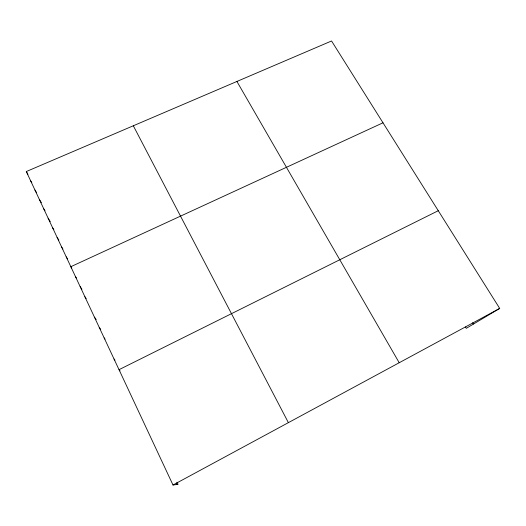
<?xml version="1.0" encoding="UTF-8"?>
<svg xmlns="http://www.w3.org/2000/svg" width="526" height="526" viewBox="0 0 526 526"><rect width="100%" height="100%" fill="white"/><g stroke="black" fill="none" stroke-linecap="round" stroke-linejoin="round"><path stroke-width="0.79" d="M177.084 482.21L178.071 484.308L173.001 485.018L26.3 171.548L331.551 40.982L499.7 308.414L466.292 328.323L465.444 326.935M173.001 485.018L499.7 308.414M438.27 210.716L119.021 369.673L120.046 370.869M382.994 122.801L70.832 266.695L71.7 267.997M114.024 358.995L114.964 360.139M104.155 337.902L105.062 339.086M99.276 327.481L100.703 329.388M94.443 317.145L96.212 319.578M84.883 296.723L86.179 298.577M80.162 286.637L81.944 289.234M75.481 276.63L76.395 277.984M66.217 256.846L67.558 258.884M61.647 247.069L62.916 249.028M57.104 237.371L58.846 240.08M52.6 227.751L53.843 229.698M48.136 218.198L50.253 221.564M43.697 208.723L44.999 210.808M39.299 199.321L41.37 202.661M472.657 322.727L473.466 324.049M34.933 189.991L36.623 192.746M30.6 180.734L31.81 182.726M26.3 171.548L27.95 174.27M236.917 81.464L399.208 362.736M133.321 125.773L288.386 422.641M176.315 483.019L176.992 484.459"/></g></svg>
